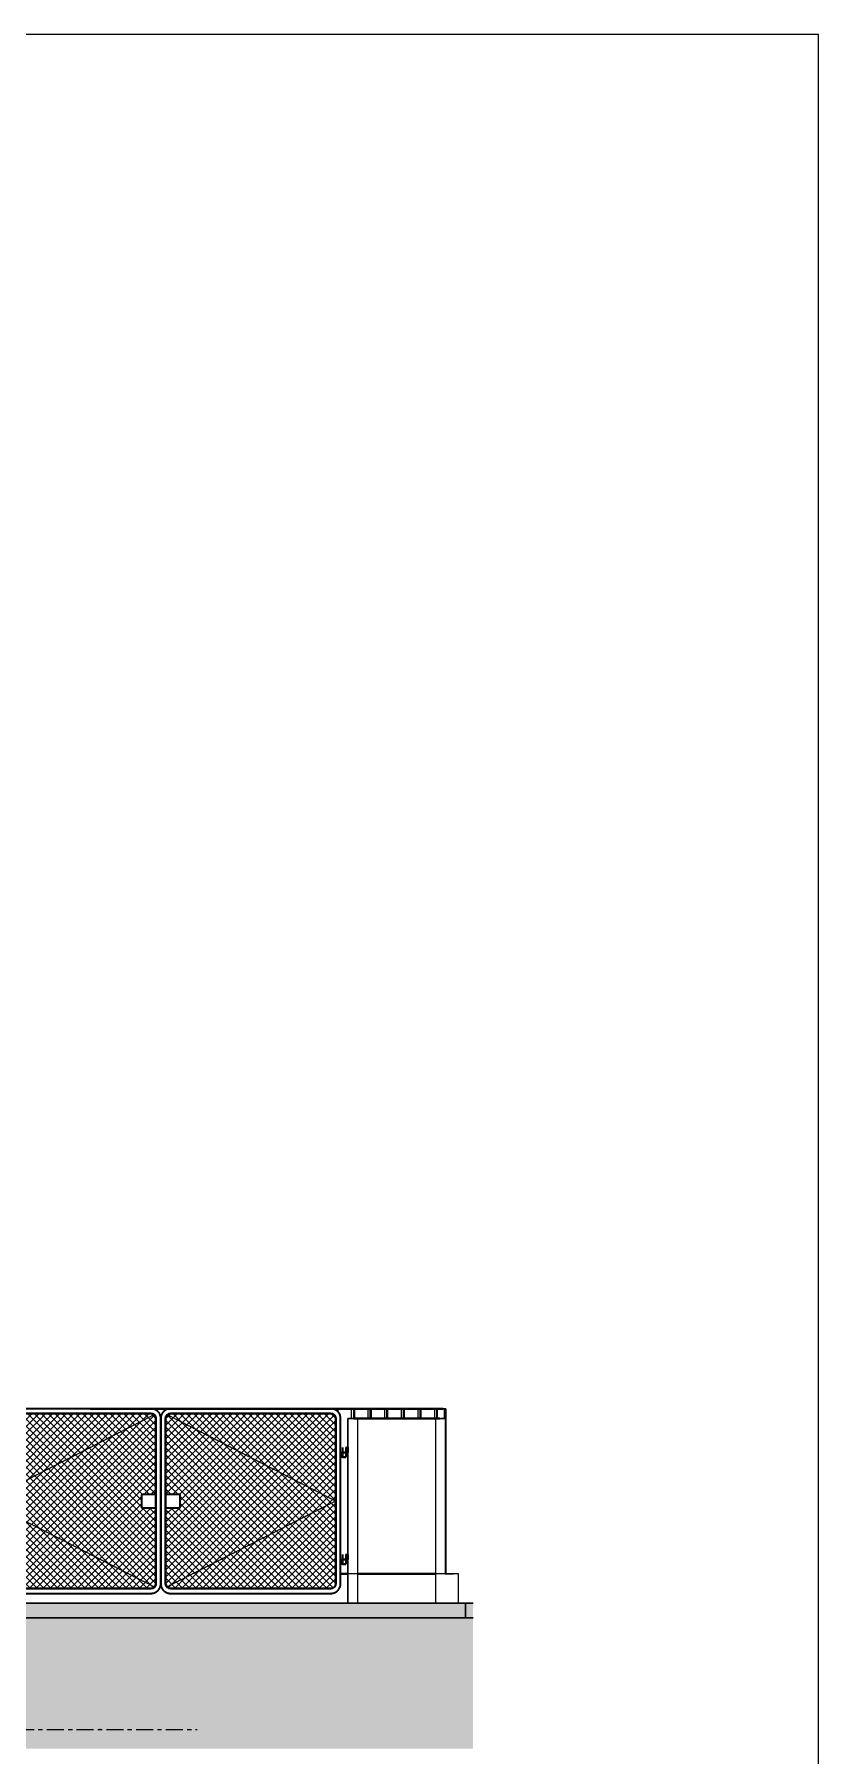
# Model space of a CAD drawing. Header units: millimetres. Extents: x -1379 to 1385823, y -4884429 to 548763.
# Drawn here: x 574479 to 582546, y -2345245 to -2327541 of the extents above; entities that cross this region are included whole.
import ezdxf

# ---------------------------------------------------------------- set-up
doc = ezdxf.new("R2010")
doc.units = ezdxf.units.MM
for name, pattern in [('CENTER', [50.8, 31.75, -6.35, 6.35, -6.35]), ('DPA_Hidden 100', [6, 4, -2]), ('TA_GL_000.70000', [1.925, 0.7, -0.175, 0.175, -0.175, 0.7])]:
    doc.linetypes.add(name, pattern=pattern)
doc.layers.add('000 - 0_SYM_DWG_GRIDLINE_MAIN_COLOR_251', color=7, linetype='Continuous')
doc.layers.add('000 - GRID', color=7, linetype='CENTER')
for name, color, linetype, lineweight in [('A-DETL-GENF', 7, 'Continuous', 35), ('A-DETL-THIN', 7, 'Continuous', 25), ('A-DOOR-E', 7, 'Continuous', 35), ('A-DOOR-HDLN', 7, 'DPA_Hidden 100', 9), ('A-FLOR-E', 7, 'Continuous', 35), ('A-FLOR-FNSH', 7, 'Continuous', 70), ('A-FLOR-PATT', 7, 'Continuous', 70), ('A-GLAZ-CURT', 7, 'Continuous', 35), ('A-GLAZ-CWMG', 7, 'Continuous', 35), ('WALL-E', 7, 'Continuous', 50)]:
    doc.layers.add(name, color=color, linetype=linetype, lineweight=lineweight)
doc.styles.add('TA', font='', dxfattribs={"height": 4.5})
doc.styles.get('TA').set_extended_font_data('Cordia New')

# ---------------------------------------------------------------- blocks, each defined once
blk = doc.blocks.new('DR-SG-SW-MRTA Wire Screen Door - 1900x2000 mm-4823070-IV01 - ELEVATION 2')
at = {"layer": 'A-DOOR-E', "lineweight": 9}
h = blk.add_hatch(dxfattribs=at)
h.set_pattern_fill('FP_24', style=0, pattern_type=2)
h.set_pattern_definition([(45, (-2294427.936, 101300), (-35.3553, 35.3553), []), (135, (-2294427.936, 101300), (-35.3553, -35.3553), [])])
h.paths.add_polyline_path([(-2295253, 101450), (-2293603, 101450), (-2293587, 101453), (-2293575, 101459), (-2293566, 101467), (-2293558, 101478), (-2293555, 101487), (-2293553, 101500), (-2293553, 103200), (-2293556, 103216), (-2293562, 103228), (-2293570, 103237), (-2293581, 103245), (-2293590, 103248), (-2293603, 103250), (-2295253, 103250), (-2295269, 103247), (-2295281, 103241), (-2295290, 103233), (-2295298, 103222), (-2295301, 103213), (-2295303, 103200), (-2295303, 102419), (-2295153, 102419), (-2295153, 102281), (-2295303, 102281), (-2295302, 101492), (-2295300, 101484), (-2295294, 101472), (-2295286, 101463), (-2295275, 101455), (-2295266, 101452)])
at = {"layer": 'A-DOOR-E', "color": 7}
for p, q in [((-2293603, 103300), (-2295253, 103300)), ((-2295253, 103250), (-2293603, 103250)), ((-2293603, 103250), (-2295253, 103250)), ((-2295353, 103200), (-2295353, 101500)), ((-2295303, 101500), (-2295303, 103200)), ((-2295303, 103200), (-2295303, 101500)), ((-2293553, 103200), (-2293553, 101500)), ((-2293553, 101500), (-2293553, 103200)), ((-2293503, 101500), (-2293503, 103200)), ((-2293485, 102900), (-2293485, 102850)), ((-2293450, 102900), (-2293445, 102900)), ((-2293445, 102900), (-2293449, 102900)), ((-2293445, 102900), (-2293427, 102900)), ((-2293445, 102900), (-2293445, 102850)), ((-2293445, 102850), (-2293445, 102900)), ((-2293427, 102900), (-2293427, 102850)), ((-2293503, 102850), (-2293485, 102850)), ((-2293503, 102800), (-2293503, 102850)), ((-2293485, 102800), (-2293503, 102800)), ((-2293485, 102850), (-2293449, 102850)), ((-2293449, 102850), (-2293485, 102850)), ((-2293485, 102850), (-2293485, 102800)), ((-2293485, 102800), (-2293485, 102850)), ((-2293445, 102850), (-2293485, 102850)), ((-2293485, 102850), (-2293450, 102850)), ((-2293485, 102800), (-2293449, 102800)), ((-2293449, 102800), (-2293485, 102800)), ((-2293449, 102850), (-2293446, 102850)), ((-2293446, 102850), (-2293449, 102850)), ((-2293449, 102850), (-2293445, 102850)), ((-2293445, 102800), (-2293445, 102850)), ((-2293427, 102850), (-2293445, 102850)), ((-2295303, 102419), (-2295303, 102281)), ((-2295153, 102419), (-2295303, 102419)), ((-2295303, 102419), (-2295303, 102281)), ((-2295153, 102281), (-2295153, 102419)), ((-2295303, 102281), (-2295153, 102281)), ((-2293485, 101800), (-2293485, 101750)), ((-2293450, 101800), (-2293445, 101800)), ((-2293445, 101800), (-2293449, 101800)), ((-2293445, 101800), (-2293427, 101800)), ((-2293445, 101800), (-2293445, 101750)), ((-2293445, 101750), (-2293445, 101800)), ((-2293427, 101800), (-2293427, 101750)), ((-2293503, 101750), (-2293485, 101750)), ((-2293503, 101700), (-2293503, 101750)), ((-2293485, 101700), (-2293503, 101700)), ((-2293485, 101750), (-2293449, 101750)), ((-2293449, 101750), (-2293485, 101750)), ((-2293485, 101750), (-2293485, 101700)), ((-2293485, 101700), (-2293485, 101750)), ((-2293445, 101750), (-2293485, 101750)), ((-2293485, 101750), (-2293450, 101750)), ((-2293485, 101700), (-2293449, 101700)), ((-2293449, 101700), (-2293485, 101700)), ((-2293449, 101750), (-2293446, 101750)), ((-2293446, 101750), (-2293449, 101750)), ((-2293449, 101750), (-2293445, 101750)), ((-2293445, 101700), (-2293445, 101750)), ((-2293427, 101750), (-2293445, 101750)), ((-2293603, 101450), (-2295253, 101450)), ((-2295253, 101450), (-2293603, 101450)), ((-2295253, 101400), (-2293603, 101400))]:
    blk.add_line(p, q, dxfattribs=at)
at = {"layer": 'A-DOOR-E', "color": 7, "flags": 128}
for points in [[(-2295253, 103300), (-2295257, 103300), (-2295261, 103300), (-2295265, 103299), (-2295269, 103299), (-2295273, 103298), (-2295277, 103297), (-2295281, 103296), (-2295284, 103295), (-2295288, 103294), (-2295292, 103292), (-2295296, 103290), (-2295299, 103289), (-2295303, 103287), (-2295306, 103285), (-2295309, 103283), (-2295313, 103280), (-2295316, 103278), (-2295319, 103275), (-2295322, 103272), (-2295325, 103270), (-2295327, 103267), (-2295330, 103264), (-2295332, 103261), (-2295335, 103257), (-2295337, 103254), (-2295339, 103251), (-2295341, 103247), (-2295343, 103244), (-2295345, 103240), (-2295346, 103236), (-2295348, 103232), (-2295349, 103229), (-2295350, 103225), (-2295351, 103221), (-2295351, 103217), (-2295352, 103213), (-2295353, 103209), (-2295353, 103205), (-2295353, 103201), (-2295353, 103200)], [(-2295303, 103200), (-2295303, 103202), (-2295303, 103204), (-2295303, 103206), (-2295302, 103208), (-2295302, 103210), (-2295302, 103212), (-2295301, 103214), (-2295300, 103216), (-2295300, 103218), (-2295299, 103219), (-2295298, 103221), (-2295297, 103223), (-2295296, 103225), (-2295295, 103227), (-2295294, 103228), (-2295293, 103230), (-2295292, 103231), (-2295291, 103233), (-2295289, 103234), (-2295288, 103236), (-2295286, 103237), (-2295285, 103239), (-2295283, 103240), (-2295282, 103241), (-2295280, 103242), (-2295278, 103243), (-2295277, 103244), (-2295275, 103245), (-2295273, 103246), (-2295271, 103247), (-2295269, 103247), (-2295267, 103248), (-2295265, 103248), (-2295263, 103249), (-2295261, 103249), (-2295259, 103250), (-2295257, 103250), (-2295255, 103250), (-2295253, 103250), (-2295253, 103250)], [(-2293503, 103200), (-2293503, 103204), (-2293503, 103208), (-2293504, 103212), (-2293504, 103216), (-2293505, 103220), (-2293506, 103224), (-2293507, 103228), (-2293508, 103231), (-2293509, 103235), (-2293511, 103239), (-2293512, 103243), (-2293514, 103246), (-2293516, 103250), (-2293518, 103253), (-2293520, 103256), (-2293523, 103260), (-2293525, 103263), (-2293528, 103266), (-2293530, 103269), (-2293533, 103272), (-2293536, 103274), (-2293539, 103277), (-2293542, 103280), (-2293546, 103282), (-2293549, 103284), (-2293552, 103286), (-2293556, 103288), (-2293559, 103290), (-2293563, 103292), (-2293567, 103293), (-2293570, 103295), (-2293574, 103296), (-2293578, 103297), (-2293582, 103298), (-2293586, 103299), (-2293590, 103299), (-2293594, 103300), (-2293598, 103300), (-2293602, 103300), (-2293603, 103300)], [(-2293603, 103250), (-2293601, 103250), (-2293599, 103250), (-2293597, 103250), (-2293595, 103249), (-2293593, 103249), (-2293591, 103249), (-2293589, 103248), (-2293587, 103247), (-2293585, 103247), (-2293583, 103246), (-2293582, 103245), (-2293580, 103244), (-2293578, 103243), (-2293576, 103242), (-2293575, 103241), (-2293573, 103240), (-2293571, 103239), (-2293570, 103238), (-2293568, 103236), (-2293567, 103235), (-2293566, 103233), (-2293564, 103232), (-2293563, 103230), (-2293562, 103229), (-2293561, 103227), (-2293560, 103225), (-2293559, 103224), (-2293558, 103222), (-2293557, 103220), (-2293556, 103218), (-2293556, 103216), (-2293555, 103214), (-2293555, 103212), (-2293554, 103210), (-2293554, 103208), (-2293553, 103207), (-2293553, 103205), (-2293553, 103203), (-2293553, 103201), (-2293553, 103200)], [(-2295353, 101500), (-2295353, 101496), (-2295353, 101492), (-2295352, 101488), (-2295352, 101484), (-2295351, 101480), (-2295350, 101476), (-2295349, 101472), (-2295348, 101469), (-2295347, 101465), (-2295345, 101461), (-2295343, 101457), (-2295342, 101454), (-2295340, 101450), (-2295338, 101447), (-2295335, 101444), (-2295333, 101440), (-2295331, 101437), (-2295328, 101434), (-2295325, 101431), (-2295323, 101428), (-2295320, 101426), (-2295317, 101423), (-2295314, 101420), (-2295310, 101418), (-2295307, 101416), (-2295304, 101414), (-2295300, 101412), (-2295297, 101410), (-2295293, 101408), (-2295289, 101407), (-2295285, 101405), (-2295282, 101404), (-2295278, 101403), (-2295274, 101402), (-2295270, 101401), (-2295266, 101401), (-2295262, 101400), (-2295258, 101400), (-2295254, 101400), (-2295253, 101400)], [(-2295253, 101450), (-2295255, 101450), (-2295257, 101450), (-2295259, 101450), (-2295261, 101451), (-2295263, 101451), (-2295265, 101451), (-2295267, 101452), (-2295269, 101453), (-2295271, 101453), (-2295272, 101454), (-2295274, 101455), (-2295276, 101456), (-2295278, 101457), (-2295279, 101458), (-2295281, 101459), (-2295283, 101460), (-2295284, 101461), (-2295286, 101462), (-2295287, 101464), (-2295289, 101465), (-2295290, 101467), (-2295291, 101468), (-2295293, 101470), (-2295294, 101471), (-2295295, 101473), (-2295296, 101475), (-2295297, 101476), (-2295298, 101478), (-2295299, 101480), (-2295300, 101482), (-2295300, 101484), (-2295301, 101486), (-2295301, 101488), (-2295302, 101490), (-2295302, 101492), (-2295303, 101493), (-2295303, 101495), (-2295303, 101497), (-2295303, 101499), (-2295303, 101500)], [(-2293603, 101400), (-2293599, 101400), (-2293595, 101400), (-2293591, 101401), (-2293587, 101401), (-2293583, 101402), (-2293579, 101403), (-2293575, 101404), (-2293571, 101405), (-2293568, 101406), (-2293564, 101408), (-2293560, 101410), (-2293557, 101411), (-2293553, 101413), (-2293550, 101415), (-2293546, 101417), (-2293543, 101420), (-2293540, 101422), (-2293537, 101425), (-2293534, 101428), (-2293531, 101430), (-2293528, 101433), (-2293526, 101436), (-2293523, 101439), (-2293521, 101443), (-2293519, 101446), (-2293517, 101449), (-2293515, 101453), (-2293513, 101456), (-2293511, 101460), (-2293510, 101464), (-2293508, 101468), (-2293507, 101471), (-2293506, 101475), (-2293505, 101479), (-2293504, 101483), (-2293504, 101487), (-2293503, 101491), (-2293503, 101495), (-2293503, 101499), (-2293503, 101500)], [(-2293553, 101500), (-2293553, 101498), (-2293553, 101496), (-2293553, 101494), (-2293554, 101492), (-2293554, 101490), (-2293554, 101488), (-2293555, 101486), (-2293555, 101484), (-2293556, 101482), (-2293557, 101481), (-2293558, 101479), (-2293559, 101477), (-2293560, 101475), (-2293561, 101473), (-2293562, 101472), (-2293563, 101470), (-2293564, 101469), (-2293565, 101467), (-2293567, 101466), (-2293568, 101464), (-2293570, 101463), (-2293571, 101461), (-2293573, 101460), (-2293574, 101459), (-2293576, 101458), (-2293578, 101457), (-2293579, 101456), (-2293581, 101455), (-2293583, 101454), (-2293585, 101453), (-2293587, 101453), (-2293589, 101452), (-2293591, 101452), (-2293592, 101451), (-2293594, 101451), (-2293596, 101450), (-2293598, 101450), (-2293600, 101450), (-2293602, 101450), (-2293603, 101450)]]:
    blk.add_lwpolyline(points, dxfattribs=at)
at = {"layer": 'A-DOOR-E', "color": 7}
for centre, start, end in [((-2295253, 103200), 90, 180), ((-2293603, 103200), 0, 90), ((-2295253, 101500), 180, 270), ((-2293603, 101500), 270, 0)]:
    blk.add_arc(centre, 50, start, end, dxfattribs=at)
at = {"layer": 'A-DOOR-HDLN', "color": 7}
for p, q in [((-2295285, 103238), (-2293553, 102350)), ((-2293553, 102350), (-2295290, 101466))]:
    blk.add_line(p, q, dxfattribs=at)
blk = doc.blocks.new('Curtain Panel Precast - Precast-5465973-IV01 - ELEVATION 2')
at = {"layer": 'A-GLAZ-CURT', "color": 7}
for p, q in [((-2292524, 103200), (-2293372, 103200)), ((-2293372, 103200), (-2292482, 103200)), ((-2292482, 103200), (-2292508, 103200)), ((-2292527, 101600), (-2293327, 101600)), ((-2293327, 101600), (-2292527, 101600))]:
    blk.add_line(p, q, dxfattribs=at)
blk = doc.blocks.new('Rectangular Mullion - Mullion_Beam 300x400-5465950-IV01 - ELEVATION 2')
at = {"layer": 'A-GLAZ-CWMG', "color": 7, "lineweight": 9}
for p, q in [((-2293327, 101300), (-2293327, 101600)), ((-2292527, 101600), (-2293327, 101600)), ((-2292527, 101600), (-2293327, 101600)), ((-2292527, 101600), (-2292527, 101300))]:
    blk.add_line(p, q, dxfattribs=at)
blk = doc.blocks.new('DR-SG-SW-MRTA Wire Screen Door - 1900x2000 mm-4823071-IV01 - ELEVATION 2')
at = {"layer": 'A-DOOR-E', "lineweight": 9}
h = blk.add_hatch(dxfattribs=at)
h.set_pattern_fill('FP_25', style=0, pattern_type=2)
h.set_pattern_definition([(135, (-2296277.936, 101300), (35.3553, 35.3553), []), (45, (-2296277.936, 101300), (35.3553, -35.3553), [])])
h.paths.add_polyline_path([(-2295474, 101450), (-2295453, 101450), (-2295437, 101453), (-2295428, 101457), (-2295416, 101467), (-2295410, 101475), (-2295405, 101487), (-2295403, 101500), (-2295403, 102281), (-2295553, 102281), (-2295553, 102419), (-2295403, 102419), (-2295403, 103200), (-2295406, 103216), (-2295410, 103225), (-2295420, 103237), (-2295428, 103243), (-2295440, 103248), (-2295453, 103250), (-2297103, 103250), (-2297119, 103247), (-2297128, 103243), (-2297140, 103233), (-2297146, 103225), (-2297151, 103213), (-2297153, 103200), (-2297152, 101492), (-2297150, 101484), (-2297146, 101475), (-2297136, 101463), (-2297128, 101457), (-2297116, 101452), (-2297103, 101450), (-2295712, 101450)])
at = {"layer": 'A-DOOR-E', "color": 7}
for p, q in [((-2295453, 103300), (-2297103, 103300)), ((-2297103, 103250), (-2295453, 103250)), ((-2295453, 103250), (-2297103, 103250)), ((-2297203, 103200), (-2297203, 101500)), ((-2297153, 101500), (-2297153, 103200)), ((-2297153, 103200), (-2297153, 101500)), ((-2295403, 103200), (-2295403, 101500)), ((-2295403, 101500), (-2295403, 103200)), ((-2295353, 101500), (-2295353, 103200)), ((-2297278, 102900), (-2297260, 102900)), ((-2297260, 102900), (-2297260, 102900)), ((-2297260, 102850), (-2297260, 102900)), ((-2297260, 102900), (-2297260, 102850)), ((-2297221, 102850), (-2297221, 102900)), ((-2297260, 102850), (-2297278, 102850)), ((-2297260, 102850), (-2297260, 102800)), ((-2297221, 102850), (-2297260, 102850)), ((-2297260, 102850), (-2297221, 102850)), ((-2297260, 102850), (-2297221, 102850)), ((-2297221, 102850), (-2297260, 102850)), ((-2297221, 102850), (-2297203, 102850)), ((-2297221, 102800), (-2297221, 102850)), ((-2297221, 102850), (-2297221, 102800)), ((-2297203, 102800), (-2297221, 102800)), ((-2297221, 102800), (-2297221, 102800)), ((-2297203, 102850), (-2297203, 102800)), ((-2295553, 102419), (-2295553, 102281)), ((-2295403, 102419), (-2295553, 102419)), ((-2295403, 102281), (-2295403, 102419)), ((-2295403, 102281), (-2295403, 102419)), ((-2295553, 102281), (-2295403, 102281)), ((-2297278, 101800), (-2297260, 101800)), ((-2297260, 101800), (-2297260, 101800)), ((-2297260, 101750), (-2297260, 101800)), ((-2297260, 101800), (-2297260, 101750)), ((-2297221, 101750), (-2297221, 101800)), ((-2297260, 101750), (-2297278, 101750)), ((-2297260, 101750), (-2297260, 101700)), ((-2297221, 101750), (-2297260, 101750)), ((-2297260, 101750), (-2297221, 101750)), ((-2297260, 101750), (-2297221, 101750)), ((-2297221, 101750), (-2297260, 101750)), ((-2297221, 101750), (-2297203, 101750)), ((-2297221, 101700), (-2297221, 101750)), ((-2297221, 101750), (-2297221, 101700)), ((-2297203, 101700), (-2297221, 101700)), ((-2297221, 101700), (-2297221, 101700)), ((-2297203, 101750), (-2297203, 101700)), ((-2295453, 101450), (-2297103, 101450)), ((-2297103, 101450), (-2295453, 101450)), ((-2297103, 101400), (-2295453, 101400))]:
    blk.add_line(p, q, dxfattribs=at)
at = {"layer": 'A-DOOR-E', "color": 7, "flags": 128}
for points in [[(-2297103, 103300), (-2297107, 103300), (-2297111, 103300), (-2297115, 103299), (-2297119, 103299), (-2297123, 103298), (-2297127, 103297), (-2297131, 103296), (-2297134, 103295), (-2297138, 103294), (-2297142, 103292), (-2297146, 103290), (-2297149, 103289), (-2297153, 103287), (-2297156, 103285), (-2297159, 103283), (-2297163, 103280), (-2297166, 103278), (-2297169, 103275), (-2297172, 103272), (-2297175, 103270), (-2297177, 103267), (-2297180, 103264), (-2297182, 103261), (-2297185, 103257), (-2297187, 103254), (-2297189, 103251), (-2297191, 103247), (-2297193, 103244), (-2297195, 103240), (-2297196, 103236), (-2297198, 103232), (-2297199, 103229), (-2297200, 103225), (-2297201, 103221), (-2297201, 103217), (-2297202, 103213), (-2297203, 103209), (-2297203, 103205), (-2297203, 103201), (-2297203, 103200)], [(-2297153, 103200), (-2297153, 103202), (-2297153, 103204), (-2297153, 103206), (-2297152, 103208), (-2297152, 103210), (-2297152, 103212), (-2297151, 103214), (-2297150, 103216), (-2297150, 103218), (-2297149, 103219), (-2297148, 103221), (-2297147, 103223), (-2297146, 103225), (-2297145, 103227), (-2297144, 103228), (-2297143, 103230), (-2297142, 103231), (-2297141, 103233), (-2297139, 103234), (-2297138, 103236), (-2297136, 103237), (-2297135, 103239), (-2297133, 103240), (-2297132, 103241), (-2297130, 103242), (-2297128, 103243), (-2297127, 103244), (-2297125, 103245), (-2297123, 103246), (-2297121, 103247), (-2297119, 103247), (-2297117, 103248), (-2297115, 103248), (-2297113, 103249), (-2297111, 103249), (-2297109, 103250), (-2297107, 103250), (-2297105, 103250), (-2297103, 103250), (-2297103, 103250)], [(-2295353, 103200), (-2295353, 103204), (-2295353, 103208), (-2295354, 103212), (-2295354, 103216), (-2295355, 103220), (-2295356, 103224), (-2295357, 103228), (-2295358, 103231), (-2295359, 103235), (-2295361, 103239), (-2295362, 103243), (-2295364, 103246), (-2295366, 103250), (-2295368, 103253), (-2295370, 103256), (-2295373, 103260), (-2295375, 103263), (-2295378, 103266), (-2295380, 103269), (-2295383, 103272), (-2295386, 103274), (-2295389, 103277), (-2295392, 103280), (-2295396, 103282), (-2295399, 103284), (-2295402, 103286), (-2295406, 103288), (-2295409, 103290), (-2295413, 103292), (-2295417, 103293), (-2295420, 103295), (-2295424, 103296), (-2295428, 103297), (-2295432, 103298), (-2295436, 103299), (-2295440, 103299), (-2295444, 103300), (-2295448, 103300), (-2295452, 103300), (-2295453, 103300)], [(-2295453, 103250), (-2295451, 103250), (-2295449, 103250), (-2295447, 103250), (-2295445, 103249), (-2295443, 103249), (-2295441, 103249), (-2295439, 103248), (-2295437, 103247), (-2295435, 103247), (-2295433, 103246), (-2295432, 103245), (-2295430, 103244), (-2295428, 103243), (-2295426, 103242), (-2295425, 103241), (-2295423, 103240), (-2295421, 103239), (-2295420, 103238), (-2295418, 103236), (-2295417, 103235), (-2295416, 103233), (-2295414, 103232), (-2295413, 103230), (-2295412, 103229), (-2295411, 103227), (-2295410, 103225), (-2295409, 103224), (-2295408, 103222), (-2295407, 103220), (-2295406, 103218), (-2295406, 103216), (-2295405, 103214), (-2295405, 103212), (-2295404, 103210), (-2295404, 103208), (-2295403, 103207), (-2295403, 103205), (-2295403, 103203), (-2295403, 103201), (-2295403, 103200)], [(-2297203, 101500), (-2297203, 101496), (-2297203, 101492), (-2297202, 101488), (-2297202, 101484), (-2297201, 101480), (-2297200, 101476), (-2297199, 101472), (-2297198, 101469), (-2297197, 101465), (-2297195, 101461), (-2297193, 101457), (-2297192, 101454), (-2297190, 101450), (-2297188, 101447), (-2297185, 101444), (-2297183, 101440), (-2297181, 101437), (-2297178, 101434), (-2297175, 101431), (-2297173, 101428), (-2297170, 101426), (-2297167, 101423), (-2297164, 101420), (-2297160, 101418), (-2297157, 101416), (-2297154, 101414), (-2297150, 101412), (-2297147, 101410), (-2297143, 101408), (-2297139, 101407), (-2297135, 101405), (-2297132, 101404), (-2297128, 101403), (-2297124, 101402), (-2297120, 101401), (-2297116, 101401), (-2297112, 101400), (-2297108, 101400), (-2297104, 101400), (-2297103, 101400)], [(-2297103, 101450), (-2297105, 101450), (-2297107, 101450), (-2297109, 101450), (-2297111, 101451), (-2297113, 101451), (-2297115, 101451), (-2297117, 101452), (-2297119, 101453), (-2297121, 101453), (-2297122, 101454), (-2297124, 101455), (-2297126, 101456), (-2297128, 101457), (-2297129, 101458), (-2297131, 101459), (-2297133, 101460), (-2297134, 101461), (-2297136, 101462), (-2297137, 101464), (-2297139, 101465), (-2297140, 101467), (-2297141, 101468), (-2297143, 101470), (-2297144, 101471), (-2297145, 101473), (-2297146, 101475), (-2297147, 101476), (-2297148, 101478), (-2297149, 101480), (-2297150, 101482), (-2297150, 101484), (-2297151, 101486), (-2297151, 101488), (-2297152, 101490), (-2297152, 101492), (-2297153, 101493), (-2297153, 101495), (-2297153, 101497), (-2297153, 101499), (-2297153, 101500)], [(-2295453, 101400), (-2295449, 101400), (-2295445, 101400), (-2295441, 101401), (-2295437, 101401), (-2295433, 101402), (-2295429, 101403), (-2295425, 101404), (-2295421, 101405), (-2295418, 101406), (-2295414, 101408), (-2295410, 101410), (-2295407, 101411), (-2295403, 101413), (-2295400, 101415), (-2295396, 101417), (-2295393, 101420), (-2295390, 101422), (-2295387, 101425), (-2295384, 101428), (-2295381, 101430), (-2295378, 101433), (-2295376, 101436), (-2295373, 101439), (-2295371, 101443), (-2295369, 101446), (-2295367, 101449), (-2295365, 101453), (-2295363, 101456), (-2295361, 101460), (-2295360, 101464), (-2295358, 101468), (-2295357, 101471), (-2295356, 101475), (-2295355, 101479), (-2295354, 101483), (-2295354, 101487), (-2295353, 101491), (-2295353, 101495), (-2295353, 101499), (-2295353, 101500)], [(-2295403, 101500), (-2295403, 101498), (-2295403, 101496), (-2295403, 101494), (-2295404, 101492), (-2295404, 101490), (-2295404, 101488), (-2295405, 101486), (-2295405, 101484), (-2295406, 101482), (-2295407, 101481), (-2295408, 101479), (-2295409, 101477), (-2295410, 101475), (-2295411, 101473), (-2295412, 101472), (-2295413, 101470), (-2295414, 101469), (-2295415, 101467), (-2295417, 101466), (-2295418, 101464), (-2295420, 101463), (-2295421, 101461), (-2295423, 101460), (-2295424, 101459), (-2295426, 101458), (-2295428, 101457), (-2295429, 101456), (-2295431, 101455), (-2295433, 101454), (-2295435, 101453), (-2295437, 101453), (-2295439, 101452), (-2295441, 101452), (-2295442, 101451), (-2295444, 101451), (-2295446, 101450), (-2295448, 101450), (-2295450, 101450), (-2295452, 101450), (-2295453, 101450)]]:
    blk.add_lwpolyline(points, dxfattribs=at)
at = {"layer": 'A-DOOR-E', "color": 7}
for centre, start, end in [((-2297103, 103200), 90, 180), ((-2295453, 103200), 0, 90), ((-2297103, 101500), 180, 270), ((-2295453, 101500), 270, 0)]:
    blk.add_arc(centre, 50, start, end, dxfattribs=at)
at = {"layer": 'A-DOOR-HDLN', "color": 7}
for p, q in [((-2295421, 103238), (-2297153, 102350)), ((-2297153, 102350), (-2295416, 101466))]:
    blk.add_line(p, q, dxfattribs=at)
blk = doc.blocks.new('Rectangular Mullion - Mullion_H-Beam-5462452-IV01 - ELEVATION 2')
at = {"layer": 'A-GLAZ-CWMG', "color": 7, "lineweight": 9}
for p, q in [((-2292535, 103300), (-2292518, 103300)), ((-2292525, 103300), (-2292535, 103300)), ((-2292535, 103200), (-2292535, 103300)), ((-2292517, 103300), (-2292525, 103300)), ((-2292518, 103300), (-2292508, 103300)), ((-2292518, 103300), (-2292518, 103200)), ((-2292438, 103300), (-2292517, 103300)), ((-2292508, 103300), (-2292515, 103300)), ((-2292515, 103300), (-2292437, 103300)), ((-2292508, 103300), (-2292508, 103200)), ((-2292436, 103300), (-2292446, 103300)), ((-2292446, 103300), (-2292438, 103300)), ((-2292437, 103300), (-2292429, 103300)), ((-2292437, 103300), (-2292437, 103200)), ((-2292419, 103300), (-2292436, 103300)), ((-2292429, 103300), (-2292419, 103300)), ((-2292429, 103300), (-2292429, 103200)), ((-2292419, 103300), (-2292419, 101600)), ((-2292535, 101600), (-2292527, 101600)), ((-2292527, 101600), (-2292535, 101600)), ((-2292427, 101600), (-2292419, 101600)), ((-2292419, 101600), (-2292427, 101600))]:
    blk.add_line(p, q, dxfattribs=at)
blk = doc.blocks.new('Curtain Panel Precast - Precast-5462454-IV01 - ELEVATION 2')
at = {"layer": 'A-GLAZ-CURT', "color": 7}
for p, q in [((-2292788, 103300), (-2292848, 103300)), ((-2292848, 103300), (-2292678, 103300)), ((-2292848, 103200), (-2292848, 103300)), ((-2292619, 103300), (-2292788, 103300)), ((-2292678, 103300), (-2292619, 103300)), ((-2292678, 101600), (-2292848, 101600)), ((-2292848, 101600), (-2292788, 101600)), ((-2292788, 101600), (-2292619, 101600)), ((-2292619, 101600), (-2292678, 101600))]:
    blk.add_line(p, q, dxfattribs=at)
blk = doc.blocks.new('Curtain Panel Precast - Precast-V78-IV01 - ELEVATION 2')
at = {"layer": 'A-GLAZ-CURT', "color": 7}
for p, q in [((-2292617, 103300), (-2292677, 103300)), ((-2292677, 103300), (-2292507, 103300)), ((-2292677, 103200), (-2292677, 103300)), ((-2292448, 103300), (-2292617, 103300)), ((-2292507, 103300), (-2292448, 103300)), ((-2292527, 101600), (-2292677, 101600)), ((-2292677, 101600), (-2292617, 101600)), ((-2292617, 101600), (-2292527, 101600))]:
    blk.add_line(p, q, dxfattribs=at)
blk = doc.blocks.new('Rectangular Mullion - Mullion_Beam 300x700-5462449-IV01 - ELEVATION 2')
at = {"layer": 'A-GLAZ-CWMG', "color": 7, "lineweight": 9}
for p, q in [((-2292796, 101600), (-2292967, 101600)), ((-2292527, 101600), (-2292671, 101600))]:
    blk.add_line(p, q, dxfattribs=at)
blk = doc.blocks.new('Rectangular Mullion - Mullion_Beam 300x700-5462463-IV01 - ELEVATION 2')
at = {"layer": 'A-GLAZ-CWMG', "color": 7, "lineweight": 9}
for p, q in [((-2292616, 101600), (-2292796, 101600)), ((-2292527, 101600), (-2292616, 101600)), ((-2292321, 101600), (-2292427, 101600)), ((-2292321, 101600), (-2292427, 101600))]:
    blk.add_line(p, q, dxfattribs=at)
blk = doc.blocks.new('Rectangular Mullion - Mullion_H-Beam-5462448-IV01 - ELEVATION 2')
at = {"layer": 'A-GLAZ-CWMG', "color": 7, "lineweight": 9}
for p, q in [((-2292877, 103300), (-2292860, 103300)), ((-2292867, 103300), (-2292877, 103300)), ((-2292877, 103200), (-2292877, 103300)), ((-2292859, 103300), (-2292867, 103300)), ((-2292860, 103300), (-2292850, 103300)), ((-2292860, 103300), (-2292860, 103200)), ((-2292780, 103300), (-2292859, 103300)), ((-2292850, 103300), (-2292857, 103300)), ((-2292857, 103300), (-2292779, 103300)), ((-2292850, 103300), (-2292850, 103200)), ((-2292778, 103300), (-2292788, 103300)), ((-2292788, 103300), (-2292780, 103300)), ((-2292779, 103300), (-2292771, 103300)), ((-2292761, 103300), (-2292778, 103300)), ((-2292771, 103300), (-2292761, 103300)), ((-2292877, 101600), (-2292867, 101600)), ((-2292860, 101600), (-2292877, 101600)), ((-2292867, 101600), (-2292859, 101600)), ((-2292850, 101600), (-2292860, 101600)), ((-2292859, 101600), (-2292780, 101600)), ((-2292779, 101600), (-2292857, 101600)), ((-2292857, 101600), (-2292850, 101600)), ((-2292780, 101600), (-2292788, 101600)), ((-2292788, 101600), (-2292778, 101600)), ((-2292771, 101600), (-2292779, 101600)), ((-2292778, 101600), (-2292761, 101600)), ((-2292761, 101600), (-2292771, 101600))]:
    blk.add_line(p, q, dxfattribs=at)
blk = doc.blocks.new('Rectangular Mullion - Mullion_H-Beam-5465952-IV01 - ELEVATION 2')
at = {"layer": 'A-GLAZ-CWMG', "color": 7, "lineweight": 9}
for p, q in [((-2292527, 103200), (-2292526, 103200)), ((-2292482, 103200), (-2292527, 103200)), ((-2292527, 103200), (-2292427, 103200)), ((-2292527, 103200), (-2292527, 101600)), ((-2292527, 103200), (-2292527, 101600)), ((-2292508, 103200), (-2292482, 103200)), ((-2292427, 103200), (-2292472, 103200)), ((-2292472, 103200), (-2292434, 103200)), ((-2292436, 103200), (-2292459, 103200)), ((-2292427, 103200), (-2292427, 101600)), ((-2292427, 103200), (-2292427, 101600))]:
    blk.add_line(p, q, dxfattribs=at)
blk = doc.blocks.new('Rectangular Mullion - Mullion_H-Beam-5465953-IV01 - ELEVATION 2')
at = {"layer": 'A-GLAZ-CWMG', "color": 7, "lineweight": 9}
for p, q in [((-2293427, 103200), (-2293382, 103200)), ((-2293382, 103200), (-2293427, 103200)), ((-2293427, 103200), (-2293327, 103200)), ((-2293327, 103200), (-2293427, 103200)), ((-2293427, 103200), (-2293427, 101600)), ((-2293427, 101600), (-2293427, 103200)), ((-2293427, 101600), (-2293427, 103200)), ((-2293427, 101600), (-2293427, 103200)), ((-2293327, 103200), (-2293372, 103200)), ((-2293372, 103200), (-2293327, 103200)), ((-2293327, 101600), (-2293327, 103200)), ((-2293327, 101600), (-2293327, 103200))]:
    blk.add_line(p, q, dxfattribs=at)
blk = doc.blocks.new('Curtain Panel Precast - Precast-V80-IV01 - ELEVATION 2')
at = {"layer": 'A-GLAZ-CURT', "color": 7}
for p, q in [((-2293301, 103300), (-2293360, 103300)), ((-2293360, 103300), (-2293191, 103300)), ((-2293360, 103200), (-2293360, 103300)), ((-2293132, 103300), (-2293301, 103300)), ((-2293191, 103300), (-2293132, 103300)), ((-2293191, 101600), (-2293327, 101600)), ((-2293327, 101600), (-2293301, 101600)), ((-2293301, 101600), (-2293132, 101600)), ((-2293132, 101600), (-2293191, 101600))]:
    blk.add_line(p, q, dxfattribs=at)
blk = doc.blocks.new('Curtain Panel Precast - Precast-V81-IV01 - ELEVATION 2')
at = {"layer": 'A-GLAZ-CURT', "color": 7}
for p, q in [((-2293472, 103300), (-2293531, 103300)), ((-2293531, 103300), (-2293362, 103300)), ((-2293531, 103269), (-2293531, 103300)), ((-2293303, 103300), (-2293472, 103300)), ((-2293362, 103300), (-2293303, 103300)), ((-2293427, 101600), (-2293503, 101600)), ((-2293503, 101600), (-2293472, 101600)), ((-2293472, 101600), (-2293427, 101600)), ((-2293303, 101600), (-2293327, 101600)), ((-2293327, 101600), (-2293303, 101600))]:
    blk.add_line(p, q, dxfattribs=at)
blk = doc.blocks.new('Curtain Panel Precast - Precast-V82-IV01 - ELEVATION 2')
at = {"layer": 'A-GLAZ-CURT', "color": 7}
for p, q in [((-2293643, 103300), (-2293702, 103300)), ((-2293702, 103300), (-2293533, 103300)), ((-2293474, 103300), (-2293643, 103300)), ((-2293533, 103300), (-2293474, 103300)), ((-2293474, 101600), (-2293503, 101600)), ((-2293503, 101600), (-2293474, 101600))]:
    blk.add_line(p, q, dxfattribs=at)
blk = doc.blocks.new('Curtain Panel Precast - Precast-V83-IV01 - ELEVATION 2')
at = {"layer": 'A-GLAZ-CURT', "color": 7}
for p, q in [((-2293814, 103300), (-2293873, 103300)), ((-2293873, 103300), (-2293704, 103300)), ((-2293645, 103300), (-2293814, 103300)), ((-2293704, 103300), (-2293645, 103300))]:
    blk.add_line(p, q, dxfattribs=at)
blk = doc.blocks.new('Curtain Panel Precast - Precast-V84-IV01 - ELEVATION 2')
at = {"layer": 'A-GLAZ-CURT', "color": 7}
for p, q in [((-2294156, 103300), (-2294215, 103300)), ((-2294215, 103300), (-2294046, 103300)), ((-2293987, 103300), (-2294156, 103300)), ((-2294045, 103300), (-2293987, 103300))]:
    blk.add_line(p, q, dxfattribs=at)
blk = doc.blocks.new('Curtain Panel Precast - Precast-V85-IV01 - ELEVATION 2')
at = {"layer": 'A-GLAZ-CURT', "color": 7}
for p, q in [((-2295353, 103300), (-2295412, 103300)), ((-2295412, 103300), (-2295243, 103300)), ((-2295412, 103290), (-2295412, 103300)), ((-2295184, 103300), (-2295353, 103300)), ((-2295243, 103300), (-2295184, 103300))]:
    blk.add_line(p, q, dxfattribs=at)
blk = doc.blocks.new('Curtain Panel Precast - Precast-V86-IV01 - ELEVATION 2')
at = {"layer": 'A-GLAZ-CURT', "color": 7}
for p, q in [((-2295524, 103300), (-2295583, 103300)), ((-2295583, 103300), (-2295414, 103300)), ((-2295355, 103300), (-2295524, 103300)), ((-2295414, 103300), (-2295355, 103300))]:
    blk.add_line(p, q, dxfattribs=at)
blk = doc.blocks.new('Curtain Panel Precast - Precast-V87-IV01 - ELEVATION 2')
at = {"layer": 'A-GLAZ-CURT', "color": 7}
for p, q in [((-2296077, 103300), (-2295927, 103300)), ((-2295868, 103300), (-2296016, 103300)), ((-2295927, 103300), (-2295868, 103300))]:
    blk.add_line(p, q, dxfattribs=at)
blk = doc.blocks.new('Rectangular Mullion - Mullion_Beam 300x700-V88-IV01 - ELEVATION 2')
at = {"layer": 'A-GLAZ-CWMG', "color": 7, "lineweight": 9}
blk.add_line((-2293427, 101600), (-2293503, 101600), dxfattribs=at)
blk = doc.blocks.new('Rectangular Mullion - Mullion_Beam 300x700-V89-IV01 - ELEVATION 2')
at = {"layer": 'A-GLAZ-CWMG', "color": 7, "lineweight": 9}
for p, q in [((-2293480, 101600), (-2293503, 101600)), ((-2293184, 101600), (-2293327, 101600))]:
    blk.add_line(p, q, dxfattribs=at)
blk = doc.blocks.new('Rectangular Mullion - Mullion_Beam 300x700-V90-IV01 - ELEVATION 2')
at = {"layer": 'A-GLAZ-CWMG', "color": 7, "lineweight": 9}
for p, q in [((-2293427, 101600), (-2293480, 101600)), ((-2293309, 101600), (-2293327, 101600)), ((-2293013, 101600), (-2293184, 101600))]:
    blk.add_line(p, q, dxfattribs=at)
blk = doc.blocks.new('Rectangular Mullion - Mullion_Beam 300x700-V91-IV01 - ELEVATION 2')
at = {"layer": 'A-GLAZ-CWMG', "color": 7, "lineweight": 9}
for p, q in [((-2293138, 101600), (-2293309, 101600)), ((-2292842, 101600), (-2293013, 101600))]:
    blk.add_line(p, q, dxfattribs=at)
blk = doc.blocks.new('Rectangular Mullion - Mullion_H-Beam-V92-IV01 - ELEVATION 2')
at = {"layer": 'A-GLAZ-CWMG', "color": 7, "lineweight": 9}
for p, q in [((-2293390, 103300), (-2293372, 103300)), ((-2293380, 103300), (-2293390, 103300)), ((-2293390, 103200), (-2293390, 103300)), ((-2293372, 103300), (-2293380, 103300)), ((-2293372, 103300), (-2293363, 103300)), ((-2293293, 103300), (-2293372, 103300)), ((-2293372, 103300), (-2293372, 103200)), ((-2293363, 103300), (-2293370, 103300)), ((-2293370, 103300), (-2293291, 103300)), ((-2293363, 103300), (-2293363, 103200)), ((-2293291, 103300), (-2293301, 103300)), ((-2293301, 103300), (-2293293, 103300)), ((-2293291, 103300), (-2293284, 103300)), ((-2293274, 103300), (-2293291, 103300)), ((-2293284, 103300), (-2293274, 103300)), ((-2293327, 101600), (-2293293, 101600)), ((-2293291, 101600), (-2293327, 101600)), ((-2293293, 101600), (-2293301, 101600)), ((-2293301, 101600), (-2293291, 101600)), ((-2293291, 101600), (-2293274, 101600)), ((-2293284, 101600), (-2293291, 101600)), ((-2293274, 101600), (-2293284, 101600))]:
    blk.add_line(p, q, dxfattribs=at)
blk = doc.blocks.new('Rectangular Mullion - Mullion_H-Beam-V93-IV01 - ELEVATION 2')
at = {"layer": 'A-GLAZ-CWMG', "color": 7, "lineweight": 9}
for p, q in [((-2293561, 103300), (-2293543, 103300)), ((-2293551, 103300), (-2293561, 103300)), ((-2293561, 103290), (-2293561, 103300)), ((-2293543, 103300), (-2293551, 103300)), ((-2293543, 103300), (-2293534, 103300)), ((-2293464, 103300), (-2293543, 103300)), ((-2293543, 103300), (-2293543, 103280)), ((-2293534, 103300), (-2293541, 103300)), ((-2293541, 103300), (-2293462, 103300)), ((-2293534, 103300), (-2293534, 103271)), ((-2293462, 103300), (-2293472, 103300)), ((-2293472, 103300), (-2293464, 103300)), ((-2293462, 103300), (-2293455, 103300)), ((-2293445, 103300), (-2293462, 103300)), ((-2293455, 103300), (-2293445, 103300)), ((-2293503, 101600), (-2293464, 101600)), ((-2293462, 101600), (-2293503, 101600)), ((-2293464, 101600), (-2293472, 101600)), ((-2293472, 101600), (-2293462, 101600)), ((-2293462, 101600), (-2293445, 101600)), ((-2293455, 101600), (-2293462, 101600)), ((-2293445, 101600), (-2293455, 101600))]:
    blk.add_line(p, q, dxfattribs=at)
blk = doc.blocks.new('Rectangular Mullion - Mullion_H-Beam-V94-IV01 - ELEVATION 2')
at = {"layer": 'A-GLAZ-CWMG', "color": 7, "lineweight": 9}
for p, q in [((-2293731, 103300), (-2293714, 103300)), ((-2293722, 103300), (-2293731, 103300)), ((-2293714, 103300), (-2293722, 103300)), ((-2293714, 103300), (-2293705, 103300)), ((-2293635, 103300), (-2293714, 103300)), ((-2293705, 103300), (-2293712, 103300)), ((-2293712, 103300), (-2293633, 103300)), ((-2293633, 103300), (-2293643, 103300)), ((-2293643, 103300), (-2293635, 103300)), ((-2293633, 103300), (-2293626, 103300)), ((-2293616, 103300), (-2293633, 103300)), ((-2293626, 103300), (-2293616, 103300))]:
    blk.add_line(p, q, dxfattribs=at)
blk = doc.blocks.new('Rectangular Mullion - Mullion_H-Beam-V95-IV01 - ELEVATION 2')
at = {"layer": 'A-GLAZ-CWMG', "color": 7, "lineweight": 9}
for p, q in [((-2293902, 103300), (-2293885, 103300)), ((-2293893, 103300), (-2293902, 103300)), ((-2293885, 103300), (-2293893, 103300)), ((-2293885, 103300), (-2293876, 103300)), ((-2293807, 103300), (-2293885, 103300)), ((-2293876, 103300), (-2293883, 103300)), ((-2293883, 103300), (-2293804, 103300)), ((-2293804, 103300), (-2293814, 103300)), ((-2293814, 103300), (-2293807, 103300)), ((-2293804, 103300), (-2293797, 103300)), ((-2293787, 103300), (-2293804, 103300)), ((-2293797, 103300), (-2293787, 103300))]:
    blk.add_line(p, q, dxfattribs=at)
blk = doc.blocks.new('Rectangular Mullion - Mullion_H-Beam-V96-IV01 - ELEVATION 2')
at = {"layer": 'A-GLAZ-CWMG', "color": 7, "lineweight": 9}
for p, q in [((-2295270, 103300), (-2295253, 103300)), ((-2295260, 103300), (-2295270, 103300)), ((-2295270, 103297), (-2295270, 103300)), ((-2295253, 103300), (-2295260, 103300)), ((-2295253, 103300), (-2295243, 103300)), ((-2295174, 103300), (-2295253, 103300)), ((-2295243, 103300), (-2295251, 103300)), ((-2295251, 103300), (-2295172, 103300)), ((-2295172, 103300), (-2295182, 103300)), ((-2295182, 103300), (-2295174, 103300)), ((-2295172, 103300), (-2295164, 103300)), ((-2295155, 103300), (-2295172, 103300)), ((-2295164, 103300), (-2295155, 103300))]:
    blk.add_line(p, q, dxfattribs=at)
blk = doc.blocks.new('Rectangular Mullion - Mullion_H-Beam-V97-IV01 - ELEVATION 2')
at = {"layer": 'A-GLAZ-CWMG', "color": 7, "lineweight": 9}
for p, q in [((-2295441, 103300), (-2295424, 103300)), ((-2295431, 103300), (-2295441, 103300)), ((-2295441, 103298), (-2295441, 103300)), ((-2295424, 103300), (-2295431, 103300)), ((-2295424, 103300), (-2295414, 103300)), ((-2295345, 103300), (-2295424, 103300)), ((-2295424, 103300), (-2295424, 103295)), ((-2295414, 103300), (-2295422, 103300)), ((-2295422, 103300), (-2295343, 103300)), ((-2295414, 103300), (-2295414, 103292)), ((-2295343, 103300), (-2295353, 103300)), ((-2295353, 103300), (-2295345, 103300)), ((-2295343, 103300), (-2295335, 103300)), ((-2295326, 103300), (-2295343, 103300)), ((-2295335, 103300), (-2295326, 103300))]:
    blk.add_line(p, q, dxfattribs=at)
blk = doc.blocks.new('C-1-IV01_REV00_20260605-145254_ELEVATION_2_EX')
at = {"layer": 'A-DETL-GENF', "lineweight": 9}
h = blk.add_hatch(dxfattribs=at)
h.set_pattern_fill('FP_37', style=0, pattern_type=2)
h.set_pattern_definition([(45, (994.86, -1), (0, 449.0128), [317.5, -317.5]), (45, (910.67, 83.17), (0, 449.0128), [317.5, -317.5]), (45, (826.5, 167.36), (0, 449.0128), [317.5, -317.5]), (135, (826.5, 223.5), (-449.0128, 3e-14), [317.5, -317.5]), (135, (910.67, 307.7), (-449.0128, 3e-14), [317.5, -317.5]), (135, (994.86, 391.87), (-449.0128, 3e-14), [317.5, -317.5])])
h.paths.add_polyline_path([(-23298, 99801), (7193, 99801), (7193, 101149), (-23298, 101149)])
at = {"layer": 'A-FLOR-PATT', "lineweight": 35}
h = blk.add_hatch(color=7, dxfattribs=at)
h.paths.add_polyline_path([(7115, 101149), (7193, 101149), (7193, 101299), (7115, 101299)])
h.paths.add_polyline_path([(-19486, 101149), (-18978, 101149), (-18978, 101299), (-20391, 101299), (-20391, 101149)])
blk.add_hatch(color=7, dxfattribs=at).paths.add_polyline_path([(-8052, 101149), (7115, 101149), (7115, 101299), (-12141, 101299), (-12141, 101149), (-8529, 101149)])
at = {"layer": 'A-DETL-THIN', "color": 7}
blk.add_line((7193, 101149), (-23298, 101149), dxfattribs=at)
at = {"layer": 'A-FLOR-E', "color": 7, "lineweight": 9}
for p, q in [((-11345, 101299), (7094, 101299)), ((7012, 101299), (7076, 101299)), ((7012, 101299), (7193, 101299)), ((7193, 101299), (7012, 101299)), ((7094, 101299), (7012, 101299)), ((7076, 101299), (7115, 101299)), ((7162, 101299), (7193, 101299)), ((7193, 101299), (7162, 101299)), ((7094, 101149), (-11345, 101149)), ((7076, 101149), (7012, 101149)), ((7193, 101149), (7012, 101149)), ((7012, 101149), (7193, 101149)), ((7012, 101149), (7094, 101149)), ((7115, 101149), (7076, 101149)), ((7193, 101149), (7162, 101149)), ((7162, 101149), (7193, 101149))]:
    blk.add_line(p, q, dxfattribs=at)
at = {"layer": 'A-FLOR-FNSH', "color": 7, "lineweight": 25}
for p, q in [((7115, 101299), (-12141, 101299)), ((7193, 101299), (7115, 101299)), ((7115, 101299), (7115, 101149)), ((7115, 101149), (7115, 101299)), ((-12141, 101149), (7115, 101149)), ((7115, 101149), (7193, 101149))]:
    blk.add_line(p, q, dxfattribs=at)
at = {"layer": 'WALL-E', "color": 7, "lineweight": 9}
for p, q in [((5905, 101599), (5830, 101599)), ((5830, 101599), (5905, 101599)), ((5905, 101299), (5905, 101599)), ((7043, 101599), (5905, 101599)), ((5905, 101599), (5905, 101299)), ((6005, 101599), (6687, 101599)), ((6687, 101599), (6005, 101599)), ((6005, 101599), (6805, 101599)), ((6905, 101599), (6991, 101599)), ((7043, 101599), (6991, 101599)), ((7043, 101299), (7043, 101599)), ((3134, 101299), (5905, 101299)), ((5905, 101299), (7043, 101299)), ((7012, 101299), (7043, 101299))]:
    blk.add_line(p, q, dxfattribs=at)
at = {"layer": 'A-DOOR-E', "color": 7}
for name in ['DR-SG-SW-MRTA Wire Screen Door - 1900x2000 mm-4823071-IV01 - ELEVATION 2', 'DR-SG-SW-MRTA Wire Screen Door - 1900x2000 mm-4823070-IV01 - ELEVATION 2']:
    blk.add_blockref(name, (2299333, -1), dxfattribs=at)
at = {"layer": 'A-GLAZ-CURT', "color": 7}
for name, p in [('Curtain Panel Precast - Precast-V87-IV01 - ELEVATION 2', (2299333, -1)), ('Curtain Panel Precast - Precast-V83-IV01 - ELEVATION 2', (2297281, -1)), ('Curtain Panel Precast - Precast-V83-IV01 - ELEVATION 2', (2297452, -1)), ('Curtain Panel Precast - Precast-V86-IV01 - ELEVATION 2', (2299333, -1)), ('Curtain Panel Precast - Precast-V85-IV01 - ELEVATION 2', (2299333, -1)), ('Curtain Panel Precast - Precast-V83-IV01 - ELEVATION 2', (2297965, -1)), ('Curtain Panel Precast - Precast-V83-IV01 - ELEVATION 2', (2298136, -1)), ('Curtain Panel Precast - Precast-V83-IV01 - ELEVATION 2', (2298307, -1)), ('Curtain Panel Precast - Precast-V83-IV01 - ELEVATION 2', (2298478, -1)), ('Curtain Panel Precast - Precast-V83-IV01 - ELEVATION 2', (2298649, -1)), ('Curtain Panel Precast - Precast-V83-IV01 - ELEVATION 2', (2298820, -1)), ('Curtain Panel Precast - Precast-V84-IV01 - ELEVATION 2', (2299333, -1)), ('Curtain Panel Precast - Precast-V83-IV01 - ELEVATION 2', (2299162, -1)), ('Curtain Panel Precast - Precast-V83-IV01 - ELEVATION 2', (2299333, -1)), ('Curtain Panel Precast - Precast-V82-IV01 - ELEVATION 2', (2299333, -1)), ('Curtain Panel Precast - Precast-V81-IV01 - ELEVATION 2', (2299333, -1)), ('Curtain Panel Precast - Precast-V80-IV01 - ELEVATION 2', (2299333, -1)), ('Curtain Panel Precast - Precast-5462454-IV01 - ELEVATION 2', (2298991, -1)), ('Curtain Panel Precast - Precast-5462454-IV01 - ELEVATION 2', (2299162, -1)), ('Curtain Panel Precast - Precast-5462454-IV01 - ELEVATION 2', (2299333, -1)), ('Curtain Panel Precast - Precast-V78-IV01 - ELEVATION 2', (2299333, -1)), ('Curtain Panel Precast - Precast-5465973-IV01 - ELEVATION 2', (2299333, -1))]:
    blk.add_blockref(name, p, dxfattribs=at)
at = {"layer": 'A-GLAZ-CWMG', "color": 7, "lineweight": 9}
for name, p in [('Rectangular Mullion - Mullion_H-Beam-V94-IV01 - ELEVATION 2', (2297110, -1)), ('Rectangular Mullion - Mullion_H-Beam-V94-IV01 - ELEVATION 2', (2297281, -1)), ('Rectangular Mullion - Mullion_H-Beam-V94-IV01 - ELEVATION 2', (2297452, -1)), ('Rectangular Mullion - Mullion_H-Beam-V97-IV01 - ELEVATION 2', (2299333, -1)), ('Rectangular Mullion - Mullion_H-Beam-V96-IV01 - ELEVATION 2', (2299333, -1)), ('Rectangular Mullion - Mullion_H-Beam-V94-IV01 - ELEVATION 2', (2297965, -1)), ('Rectangular Mullion - Mullion_H-Beam-V94-IV01 - ELEVATION 2', (2298136, -1)), ('Rectangular Mullion - Mullion_H-Beam-V94-IV01 - ELEVATION 2', (2298307, -1)), ('Rectangular Mullion - Mullion_H-Beam-V94-IV01 - ELEVATION 2', (2298478, -1)), ('Rectangular Mullion - Mullion_H-Beam-V94-IV01 - ELEVATION 2', (2298649, -1)), ('Rectangular Mullion - Mullion_H-Beam-V94-IV01 - ELEVATION 2', (2298820, -1)), ('Rectangular Mullion - Mullion_H-Beam-V94-IV01 - ELEVATION 2', (2298991, -1)), ('Rectangular Mullion - Mullion_H-Beam-V95-IV01 - ELEVATION 2', (2299333, -1)), ('Rectangular Mullion - Mullion_H-Beam-V94-IV01 - ELEVATION 2', (2299333, -1)), ('Rectangular Mullion - Mullion_H-Beam-V93-IV01 - ELEVATION 2', (2299333, -1)), ('Rectangular Mullion - Mullion_H-Beam-V92-IV01 - ELEVATION 2', (2299333, -1)), ('Rectangular Mullion - Mullion_H-Beam-5462448-IV01 - ELEVATION 2', (2298991, -1)), ('Rectangular Mullion - Mullion_H-Beam-5462448-IV01 - ELEVATION 2', (2299162, -1)), ('Rectangular Mullion - Mullion_H-Beam-5462448-IV01 - ELEVATION 2', (2299333, -1)), ('Rectangular Mullion - Mullion_H-Beam-5462448-IV01 - ELEVATION 2', (2299504, -1)), ('Rectangular Mullion - Mullion_H-Beam-5462452-IV01 - ELEVATION 2', (2299333, -1)), ('Rectangular Mullion - Mullion_H-Beam-5465953-IV01 - ELEVATION 2', (2299333, -1)), ('Rectangular Mullion - Mullion_H-Beam-5465952-IV01 - ELEVATION 2', (2299333, -1)), ('Rectangular Mullion - Mullion_Beam 300x700-V88-IV01 - ELEVATION 2', (2299333, -1)), ('Rectangular Mullion - Mullion_Beam 300x700-V89-IV01 - ELEVATION 2', (2299333, -1)), ('Rectangular Mullion - Mullion_Beam 300x700-V90-IV01 - ELEVATION 2', (2299333, -1)), ('Rectangular Mullion - Mullion_Beam 300x400-5465950-IV01 - ELEVATION 2', (2299333, -1)), ('Rectangular Mullion - Mullion_Beam 300x700-V91-IV01 - ELEVATION 2', (2299333, -1)), ('Rectangular Mullion - Mullion_Beam 300x700-V91-IV01 - ELEVATION 2', (2299504, -1)), ('Rectangular Mullion - Mullion_Beam 300x700-5462449-IV01 - ELEVATION 2', (2299333, -1)), ('Rectangular Mullion - Mullion_Beam 300x700-5462463-IV01 - ELEVATION 2', (2299333, -1))]:
    blk.add_blockref(name, p, dxfattribs=at)
blk = doc.blocks.new('*U1840')
at = {"layer": '000 - 0_SYM_DWG_GRIDLINE_MAIN_COLOR_251', "color": 7, "linetype": 'ByBlock', "ltscale": 5}
blk.add_line((20, 0), (-537.7, 0), dxfattribs=at)
at = {"layer": '000 - 0_SYM_DWG_GRIDLINE_MAIN_COLOR_251', "color": 7}
blk.add_point((-517.7, 0), dxfattribs=at)
at = {"color": 7, "style": 'TA', "flags": 1}
blk.add_attdef('LOCATION', (6, -6), '', height=4.5, rotation=270, dxfattribs=at)
blk = doc.blocks.new('C-1-IV01_REV00_20260614-170635_ELEVAITON_2_DIMS')
at = {"layer": '000 - GRID', "color": 7, "linetype": 'TA_GL_000.70000', "xscale": 50, "yscale": 50, "zscale": 50, "rotation": 180}
for p in [(-22530, 101300), (-22530, 100000)]:
    blk.add_blockref('*U1840', p, dxfattribs=at)

msp = doc.modelspace()

# ---------------------------------------------------------------- linework, layer by layer
at = {"color": 7}
msp.add_lwpolyline([(543796.4, -2347540.5), (582546.4, -2347540.5), (582546.4, -2327540.5), (543796.4, -2327540.5)], close=True, dxfattribs=at)

# ---------------------------------------------------------------- block references
for name in ['C-1-IV01_REV00_20260614-170635_ELEVAITON_2_DIMS', 'C-1-IV01_REV00_20260605-145254_ELEVATION_2_EX']:
    msp.add_blockref(name, (571798.8, -2444975.4), dxfattribs=at)

doc.saveas('drawing.dxf')
